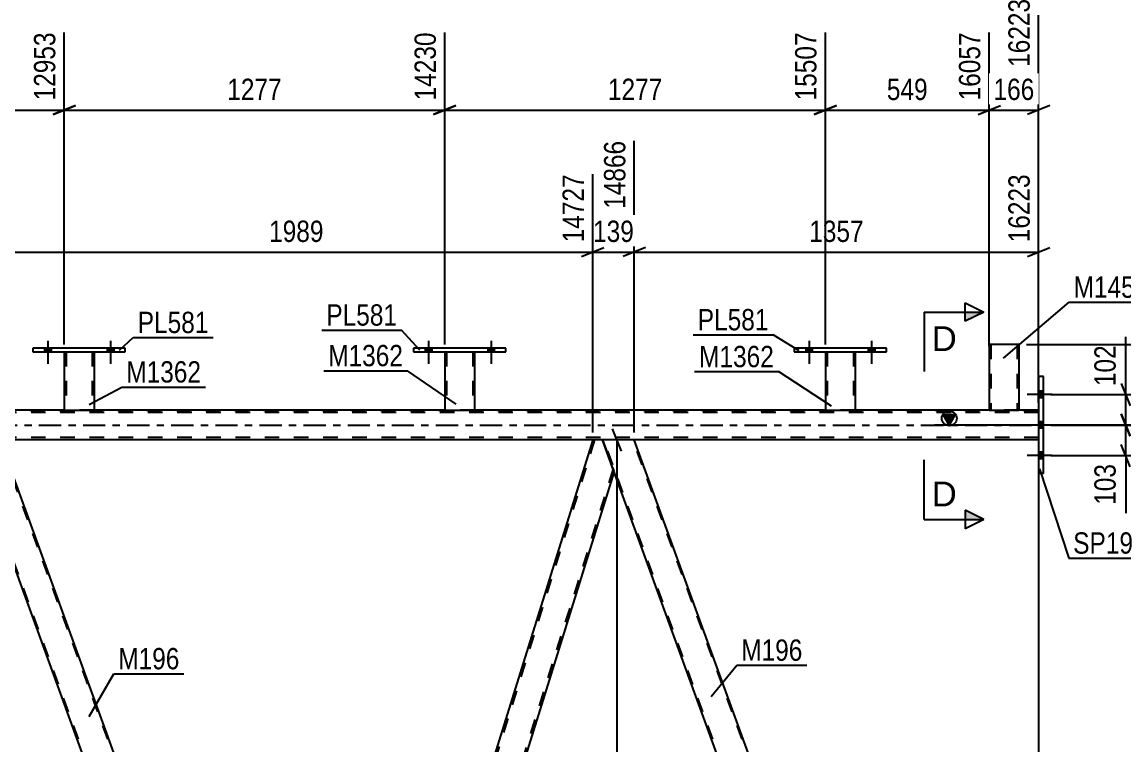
# Model space of a CAD drawing. Header units: millimetres. Extents: x -74 to 767, y -429 to 165.
# Drawn here: x 502.4 to 650.3, y -43 to 54.1 of the extents above; entities that cross this region are included whole.
import ezdxf

# ---------------------------------------------------------------- set-up
doc = ezdxf.new("R2010")
doc.units = ezdxf.units.MM
doc.linetypes.add('DXK_LINE_DOT2', pattern=[3.9198, 1.9599, -1.9599])
doc.linetypes.add('DXK_LINE_DOT3', pattern=[5.9187, 2.979, -0.9799, 0.9799, -0.9799])
doc.styles.add('Arial', font='ARIAL.TTF', dxfattribs={"height": 0.2})
doc.styles.add('Arial Narrow', font='ARIALN.TTF', dxfattribs={"height": 0.2})

# ---------------------------------------------------------------- blocks, each defined once
blk = doc.blocks.new('Bolt-814185593-4137 - 3674')
at = {"linetype": 'Continuous'}
for points in [[(556.47, 9.84), (557.35, 9.84), (557.35, 10.32), (556.47, 10.32)], [(564.87, 9.84), (565.75, 9.84), (565.75, 10.32), (564.87, 10.32)]]:
    blk.add_hatch(color=1, dxfattribs=at).paths.add_polyline_path(points)
at = {"color": 1, "linetype": 'Continuous'}
for p, q in [((556.91, 11.32), (556.91, 8.2)), ((565.31, 11.32), (565.31, 8.2)), ((556.47, 10.32), (556.47, 9.84)), ((557.35, 10.32), (557.35, 9.84)), ((564.87, 10.32), (564.87, 9.84)), ((565.75, 10.32), (565.75, 9.84))]:
    blk.add_line(p, q, dxfattribs=at)
blk = doc.blocks.new('Part-814185593-4037 - 3674')
at = {"color": 2, "linetype": 'Continuous'}
for p, q in [((508.03, 9.84), (508.03, 2)), ((512.03, 9.84), (512.03, 2)), ((508.03, 2), (512.03, 2))]:
    blk.add_line(p, q, dxfattribs=at)
at = {"color": 7, "linetype": 'DXK_LINE_DOT2'}
for p, q in [((508.03, 9.84), (512.03, 9.84)), ((508.03, 9.84), (508.03, 9.84)), ((508.03, 9.84), (508.03, 9.84)), ((508.27, 9.84), (508.27, 2)), ((511.79, 9.84), (511.79, 2)), ((512.03, 9.84), (512.03, 9.84)), ((512.03, 9.84), (512.03, 9.84)), ((511.73, 2), (511.77, 2)), ((511.73, 2), (511.77, 2)), ((511.77, 2), (511.79, 2)), ((511.77, 2), (511.79, 2))]:
    blk.add_line(p, q, dxfattribs=at)
blk = doc.blocks.new('Part-814185593-3854 - 3674')
at = {"color": 2, "linetype": 'Continuous'}
for p, q in [((639.45, 6.5), (638.81, 6.5)), ((638.81, 6.5), (638.81, -6.5)), ((639.45, -6.5), (639.45, 6.5)), ((639.45, -6.5), (638.81, -6.5))]:
    blk.add_line(p, q, dxfattribs=at)
blk = doc.blocks.new('Part-814185593-3885 - 3674')
at = {"linetype": 'Continuous'}
blk.add_hatch(color=2, dxfattribs=at).paths.add_polyline_path([(626.81, 0), (626.01, 1.4), (627.61, 1.4)])
at = {"color": 7, "linetype": 'DXK_LINE_DOT2'}
for p, q in [((638.81, 1.68), (25.23, 1.68)), ((64.39, 2), (638.81, 2)), ((512.03, 2), (508.03, 2)), ((563.11, 2), (559.11, 2)), ((614.19, 2), (610.19, 2)), ((636.17, 2), (632.17, 2)), ((638.81, 2), (638.81, -2)), ((638.81, -1.68), (25.23, -1.68)), ((584.54, -2), (578.97, -2))]:
    blk.add_line(p, q, dxfattribs=at)
at = {"color": 2, "linetype": 'Continuous'}
for p, q in [((508.03, 2), (460.95, 2)), ((559.11, 2), (512.03, 2)), ((610.19, 2), (563.11, 2)), ((632.17, 2), (614.19, 2)), ((638.81, 2), (636.17, 2)), ((626.81, 0), (626.01, 1.4)), ((626.01, 1.4), (627.61, 1.4)), ((627.61, 1.4), (626.81, 0)), ((578.97, -2), (499.41, -2)), ((638.81, -2), (584.54, -2))]:
    blk.add_line(p, q, dxfattribs=at)
at = {"color": 7, "linetype": 'DXK_LINE_DOT3'}
blk.add_line((25.23, 0), (638.81, 0), dxfattribs=at)
at = {"color": 2, "linetype": 'Continuous'}
blk.add_circle((626.81, 0.9), 1, dxfattribs=at)
blk = doc.blocks.new('Bolt-814185593-4138 - 3674')
at = {"linetype": 'Continuous'}
for points in [[(607.55, 9.84), (608.43, 9.84), (608.43, 10.32), (607.55, 10.32)], [(615.95, 9.84), (616.83, 9.84), (616.83, 10.32), (615.95, 10.32)]]:
    blk.add_hatch(color=1, dxfattribs=at).paths.add_polyline_path(points)
at = {"color": 1, "linetype": 'Continuous'}
for p, q in [((607.99, 11.32), (607.99, 8.2)), ((616.39, 11.32), (616.39, 8.2)), ((607.55, 10.32), (607.55, 9.84)), ((608.43, 10.32), (608.43, 9.84)), ((615.95, 10.32), (615.95, 9.84)), ((616.83, 10.32), (616.83, 9.84))]:
    blk.add_line(p, q, dxfattribs=at)
blk = doc.blocks.new('Part-814185593-3944 - 3674')
at = {"color": 2, "linetype": 'Continuous'}
for p, q in [((584.54, -2), (580.28, -2)), ((628.66, -123.22), (584.54, -2)), ((624.4, -123.22), (581.81, -6.2))]:
    blk.add_line(p, q, dxfattribs=at)
at = {"color": 7, "linetype": 'DXK_LINE_DOT2'}
for p, q in [((580.28, -2), (581.81, -6.2)), ((624.58, -123.22), (580.45, -2)), ((628.49, -123.22), (584.37, -2)), ((624.4, -123.22), (628.66, -123.22))]:
    blk.add_line(p, q, dxfattribs=at)
blk = doc.blocks.new('Bolt-814185593-4139 - 3674')
at = {"linetype": 'Continuous'}
for points in [[(607.55, 9.84), (608.43, 9.84), (608.43, 10.32), (607.55, 10.32)], [(615.95, 9.84), (616.83, 9.84), (616.83, 10.32), (615.95, 10.32)]]:
    blk.add_hatch(color=1, dxfattribs=at).paths.add_polyline_path(points)
at = {"color": 1, "linetype": 'Continuous'}
for p, q in [((607.99, 11.32), (607.99, 8.2)), ((616.39, 11.32), (616.39, 8.2)), ((607.55, 10.32), (607.55, 9.84)), ((608.43, 10.32), (608.43, 9.84)), ((615.95, 10.32), (615.95, 9.84)), ((616.83, 10.32), (616.83, 9.84))]:
    blk.add_line(p, q, dxfattribs=at)
blk = doc.blocks.new('Part-814185593-3954 - 3674')
at = {"color": 7, "linetype": 'DXK_LINE_DOT2'}
for p, q in [((579.22, -2), (542.4, -120.12)), ((581.7, -5.88), (545.12, -123.22)), ((581.83, -6.25), (581.81, -6.2)), ((581.83, -6.25), (581.81, -6.2)), ((542.68, -118.4), (542.26, -119.75)), ((543.53, -123.22), (542.26, -119.75)), ((546.87, -118.4), (545.37, -123.22)), ((545.37, -123.22), (543.53, -123.22))]:
    blk.add_line(p, q, dxfattribs=at)
at = {"color": 2, "linetype": 'Continuous'}
for p, q in [((578.97, -2), (542.68, -118.4)), ((580.28, -2), (578.97, -2)), ((581.81, -6.2), (580.28, -2)), ((581.83, -6.25), (546.87, -118.4))]:
    blk.add_line(p, q, dxfattribs=at)
blk = doc.blocks.new('Part-814185593-3959 - 3674')
at = {"color": 2, "linetype": 'Continuous'}
for p, q in [((499.41, -2), (495.15, -2)), ((541.77, -118.4), (499.41, -2)), ((537.52, -118.4), (496.68, -6.2))]:
    blk.add_line(p, q, dxfattribs=at)
at = {"color": 7, "linetype": 'DXK_LINE_DOT2'}
for p, q in [((495.15, -2), (496.68, -6.2)), ((539.44, -123.22), (495.32, -2)), ((543.36, -123.22), (499.24, -2)), ((539.27, -123.22), (537.52, -118.4)), ((543.53, -123.22), (541.77, -118.4)), ((543.53, -123.22), (539.27, -123.22))]:
    blk.add_line(p, q, dxfattribs=at)
blk = doc.blocks.new('Bolt-814185593-3976 - 3674')
at = {"linetype": 'Continuous'}
for points in [[(638.81, 4.54), (638.81, 3.66), (639.45, 3.66), (639.45, 4.54)], [(638.81, 4.54), (638.81, 3.66), (639.45, 3.66), (639.45, 4.54)], [(638.81, 4.54), (638.81, 3.66), (639.45, 3.66), (639.45, 4.54)], [(638.81, 0.44), (638.81, -0.44), (639.45, -0.44), (639.45, 0.44)], [(638.81, 0.44), (638.81, -0.44), (639.45, -0.44), (639.45, 0.44)], [(638.81, -3.66), (638.81, -4.54), (639.45, -4.54), (639.45, -3.66)], [(638.81, -3.66), (638.81, -4.54), (639.45, -4.54), (639.45, -3.66)], [(638.81, -3.66), (638.81, -4.54), (639.45, -4.54), (639.45, -3.66)]]:
    blk.add_hatch(color=1, dxfattribs=at).paths.add_polyline_path(points)
at = {"color": 1, "linetype": 'Continuous'}
for p, q in [((639.45, 4.54), (638.81, 4.54)), ((639.45, 4.54), (638.81, 4.54)), ((639.45, 4.54), (638.81, 4.54)), ((640.61, 4.1), (637.29, 4.1)), ((640.61, 4.1), (637.29, 4.1)), ((640.61, 4.1), (637.29, 4.1)), ((639.45, 3.66), (638.81, 3.66)), ((639.45, 3.66), (638.81, 3.66)), ((639.45, 3.66), (638.81, 3.66)), ((640.61, 0), (637.29, 0)), ((640.61, 0), (637.29, 0)), ((639.45, 0.44), (638.81, 0.44)), ((639.45, 0.44), (638.81, 0.44)), ((639.45, -0.44), (638.81, -0.44)), ((639.45, -0.44), (638.81, -0.44)), ((640.61, -4.1), (637.29, -4.1)), ((640.61, -4.1), (637.29, -4.1)), ((640.61, -4.1), (637.29, -4.1)), ((639.45, -3.66), (638.81, -3.66)), ((639.45, -3.66), (638.81, -3.66)), ((639.45, -3.66), (638.81, -3.66)), ((639.45, -4.54), (638.81, -4.54)), ((639.45, -4.54), (638.81, -4.54)), ((639.45, -4.54), (638.81, -4.54))]:
    blk.add_line(p, q, dxfattribs=at)
blk = doc.blocks.new('Part-814185593-4042 - 3674')
at = {"color": 2, "linetype": 'Continuous'}
for p, q in [((503.83, 10.32), (503.83, 9.84)), ((516.23, 10.32), (503.83, 10.32)), ((503.83, 9.84), (516.23, 9.84)), ((516.23, 9.84), (516.23, 10.32))]:
    blk.add_line(p, q, dxfattribs=at)
blk = doc.blocks.new('Part-814185593-4047 - 3674')
at = {"color": 2, "linetype": 'Continuous'}
for p, q in [((559.11, 9.84), (559.11, 2)), ((563.11, 9.84), (563.11, 2)), ((559.11, 2), (563.11, 2))]:
    blk.add_line(p, q, dxfattribs=at)
at = {"color": 7, "linetype": 'DXK_LINE_DOT2'}
for p, q in [((559.11, 9.84), (563.11, 9.84)), ((559.11, 9.84), (559.11, 9.84)), ((559.11, 9.84), (559.11, 9.84)), ((559.35, 9.84), (559.35, 2)), ((562.87, 9.84), (562.87, 2)), ((563.11, 9.84), (563.11, 9.84)), ((563.11, 9.84), (563.11, 9.84)), ((562.81, 2), (562.85, 2)), ((562.81, 2), (562.85, 2)), ((562.85, 2), (562.87, 2)), ((562.85, 2), (562.87, 2))]:
    blk.add_line(p, q, dxfattribs=at)
blk = doc.blocks.new('Part-814185593-4052 - 3674')
at = {"color": 2, "linetype": 'Continuous'}
for p, q in [((554.91, 10.32), (554.91, 9.84)), ((567.31, 10.32), (554.91, 10.32)), ((554.91, 9.84), (567.31, 9.84)), ((567.31, 9.84), (567.31, 10.32))]:
    blk.add_line(p, q, dxfattribs=at)
blk = doc.blocks.new('Part-814185593-4057 - 3674')
at = {"color": 2, "linetype": 'Continuous'}
for p, q in [((610.19, 9.84), (610.19, 2)), ((614.19, 9.84), (614.19, 2)), ((610.19, 2), (614.19, 2))]:
    blk.add_line(p, q, dxfattribs=at)
at = {"color": 7, "linetype": 'DXK_LINE_DOT2'}
for p, q in [((610.19, 9.84), (614.19, 9.84)), ((610.19, 9.84), (610.19, 9.84)), ((610.19, 9.84), (610.19, 9.84)), ((610.43, 9.84), (610.43, 2)), ((613.95, 9.84), (613.95, 2)), ((614.19, 9.84), (614.19, 9.84)), ((614.19, 9.84), (614.19, 9.84)), ((613.9, 2), (613.93, 2)), ((613.9, 2), (613.93, 2)), ((613.93, 2), (613.95, 2)), ((613.93, 2), (613.95, 2))]:
    blk.add_line(p, q, dxfattribs=at)
blk = doc.blocks.new('Part-814185593-4062 - 3674')
at = {"color": 2, "linetype": 'Continuous'}
for p, q in [((605.99, 10.32), (605.99, 9.84)), ((618.39, 10.32), (605.99, 10.32)), ((605.99, 9.84), (618.39, 9.84)), ((618.39, 9.84), (618.39, 10.32))]:
    blk.add_line(p, q, dxfattribs=at)
blk = doc.blocks.new('Part-814185593-4067 - 3674')
at = {"color": 2, "linetype": 'Continuous'}
for p, q in [((632.17, 10.8), (632.17, 2)), ((636.17, 10.8), (632.17, 10.8)), ((636.17, 10.8), (636.17, 2)), ((632.17, 2), (636.17, 2))]:
    blk.add_line(p, q, dxfattribs=at)
at = {"color": 7, "linetype": 'DXK_LINE_DOT2'}
for p, q in [((632.41, 10.8), (632.41, 2)), ((635.86, 10.8), (635.87, 10.8)), ((635.87, 10.8), (635.91, 10.8)), ((635.91, 10.8), (635.93, 10.8)), ((635.93, 10.8), (635.93, 2)), ((635.91, 2), (635.87, 2)), ((635.91, 2), (635.87, 2)), ((635.93, 2), (635.91, 2)), ((635.91, 2), (635.93, 2))]:
    blk.add_line(p, q, dxfattribs=at)
blk = doc.blocks.new('Bolt-814185593-4134 - 3674')
at = {"linetype": 'Continuous'}
for points in [[(505.39, 9.84), (506.27, 9.84), (506.27, 10.32), (505.39, 10.32)], [(513.79, 9.84), (514.67, 9.84), (514.67, 10.32), (513.79, 10.32)]]:
    blk.add_hatch(color=1, dxfattribs=at).paths.add_polyline_path(points)
at = {"color": 1, "linetype": 'Continuous'}
for p, q in [((505.83, 11.32), (505.83, 8.2)), ((514.23, 11.32), (514.23, 8.2)), ((505.39, 10.32), (505.39, 9.84)), ((506.27, 10.32), (506.27, 9.84)), ((513.79, 10.32), (513.79, 9.84)), ((514.67, 10.32), (514.67, 9.84))]:
    blk.add_line(p, q, dxfattribs=at)
blk = doc.blocks.new('Bolt-814185593-4135 - 3674')
at = {"linetype": 'Continuous'}
for points in [[(505.39, 9.84), (506.27, 9.84), (506.27, 10.32), (505.39, 10.32)], [(513.79, 9.84), (514.67, 9.84), (514.67, 10.32), (513.79, 10.32)]]:
    blk.add_hatch(color=1, dxfattribs=at).paths.add_polyline_path(points)
at = {"color": 1, "linetype": 'Continuous'}
for p, q in [((505.83, 11.32), (505.83, 8.2)), ((514.23, 11.32), (514.23, 8.2)), ((505.39, 10.32), (505.39, 9.84)), ((506.27, 10.32), (506.27, 9.84)), ((513.79, 10.32), (513.79, 9.84)), ((514.67, 10.32), (514.67, 9.84))]:
    blk.add_line(p, q, dxfattribs=at)
blk = doc.blocks.new('Bolt-814185593-4136 - 3674')
at = {"linetype": 'Continuous'}
for points in [[(556.47, 9.84), (557.35, 9.84), (557.35, 10.32), (556.47, 10.32)], [(564.87, 9.84), (565.75, 9.84), (565.75, 10.32), (564.87, 10.32)]]:
    blk.add_hatch(color=1, dxfattribs=at).paths.add_polyline_path(points)
at = {"color": 1, "linetype": 'Continuous'}
for p, q in [((556.91, 11.32), (556.91, 8.2)), ((565.31, 11.32), (565.31, 8.2)), ((556.47, 10.32), (556.47, 9.84)), ((557.35, 10.32), (557.35, 9.84)), ((564.87, 10.32), (564.87, 9.84)), ((565.75, 10.32), (565.75, 9.84))]:
    blk.add_line(p, q, dxfattribs=at)
blk = doc.blocks.new('StraightDimension-814185593-4745 - 3674')
at = {"color": 7, "linetype": 'Continuous'}
for p, q in [((584.54, -1), (584.54, 38.18)), ((638.81, 3), (638.81, 33.68)), ((586.04, 23.84), (583.04, 22.64)), ((637.31, 22.64), (640.31, 23.84)), ((584.54, 23.24), (638.81, 23.24))]:
    blk.add_line(p, q, dxfattribs=at)
at = {"color": 0}
blk.add_wipeout([(615.93, 23.99), (615.93, 28.19), (607.42, 28.19), (607.42, 23.99)], dxfattribs=at)
at = {"color": 3, "style": 'Arial Narrow'}
blk.add_text('1357', height=2.863, dxfattribs=at).set_placement((608.02, 24.59))
at = {"color": 0, "linetype": 'Continuous'}
blk.add_wipeout([(638.21, 34.28), (634.01, 34.28), (634.01, 23.94), (638.21, 23.94)], dxfattribs=at)
at = {"color": 3, "linetype": 'Continuous', "style": 'Arial Narrow'}
blk.add_text('16223', height=2.863, rotation=90.0002, dxfattribs=at).set_placement((637.61, 24.54))
blk = doc.blocks.new('StraightDimension-814185593-8898 - 3674')
at = {"color": 7, "linetype": 'Continuous'}
for p, q in [((610.19, 10.84), (610.19, 52.74)), ((632.17, 10.61), (632.17, 52.74)), ((611.69, 42.9), (608.69, 41.7)), ((630.67, 41.7), (633.67, 42.9)), ((610.19, 42.3), (632.17, 42.3))]:
    blk.add_line(p, q, dxfattribs=at)
at = {"color": 0}
blk.add_wipeout([(624.52, 43.05), (624.52, 47.25), (617.84, 47.25), (617.84, 43.05)], dxfattribs=at)
at = {"color": 3, "style": 'Arial Narrow'}
blk.add_text('549', height=2.863, dxfattribs=at).set_placement((618.44, 43.65))
at = {"color": 0, "linetype": 'Continuous'}
blk.add_wipeout([(631.57, 53.34), (627.37, 53.34), (627.37, 43), (631.57, 43)], dxfattribs=at)
at = {"color": 3, "linetype": 'Continuous', "style": 'Arial Narrow'}
blk.add_text('16057', height=2.863, rotation=90.0002, dxfattribs=at).set_placement((630.97, 43.6))
blk = doc.blocks.new('StraightDimension-814185593-5018 - 3674')
at = {"color": 7, "linetype": 'Continuous'}
for p, q in [((650.5, 4.1), (650.5, 11.83)), ((650.5, 4.1), (650.5, 11.83)), ((649.9, 5.6), (651.1, 2.6)), ((640.45, 4.1), (652.9, 4.1)), ((650.5, 0.02), (650.5, 4.1)), ((651.1, -1.48), (649.9, 1.52)), ((624.81, 0.02), (652.9, 0.02))]:
    blk.add_line(p, q, dxfattribs=at)
at = {"color": 0}
blk.add_wipeout([(649.75, 11.31), (645.55, 11.31), (645.55, 4.63), (649.75, 4.63)], dxfattribs=at)
at = {"color": 3, "style": 'Arial Narrow'}
blk.add_text('102', height=2.863, rotation=90.0002, dxfattribs=at).set_placement((649.15, 5.23))
blk = doc.blocks.new('StraightDimension-814185593-5028 - 3674')
at = {"color": 7, "linetype": 'Continuous'}
for p, q in [((649.9, 1.52), (651.1, -1.48)), ((624.81, 0.02), (652.9, 0.02)), ((650.5, -4.1), (650.5, 0.02)), ((651.1, -5.6), (649.9, -2.6)), ((640.45, -4.1), (652.9, -4.1)), ((650.5, -4.1), (650.5, -11.83)), ((650.5, -4.1), (650.5, -11.83))]:
    blk.add_line(p, q, dxfattribs=at)
at = {"color": 0}
blk.add_wipeout([(649.75, -4.62), (645.55, -4.62), (645.55, -11.31), (649.75, -11.31)], dxfattribs=at)
at = {"color": 3, "style": 'Arial Narrow'}
blk.add_text('103', height=2.863, rotation=90.0002, dxfattribs=at).set_placement((649.15, -10.71))
blk = doc.blocks.new('StraightDimension-814185593-4155 - 3674')
at = {"color": 7, "linetype": 'Continuous'}
for p, q in [((582.82, -3.5), (581.62, -0.5)), ((601.51, -2), (579.37, -2)), ((582.22, -123.22), (582.22, -2)), ((581.62, -121.72), (582.82, -124.72)), ((600.65, -123.22), (579.37, -123.22))]:
    blk.add_line(p, q, dxfattribs=at)
at = {"color": 0}
blk.add_wipeout([(581.47, -58.35), (577.27, -58.35), (577.27, -66.87), (581.47, -66.87)], dxfattribs=at)
at = {"color": 3, "style": 'Arial Narrow'}
blk.add_text('3031', height=2.863, rotation=90.0002, dxfattribs=at).set_placement((580.87, -66.27))
blk = doc.blocks.new('StraightDimension-814185593-4429 - 3674')
at = {"color": 7, "linetype": 'Continuous'}
for p, q in [((678.43, -1.5), (677.23, 1.5)), ((640.45, 0), (680.23, 0)), ((677.83, -125.86), (677.83, 0)), ((677.23, -124.36), (678.43, -127.36)), ((662.07, -125.86), (680.23, -125.86))]:
    blk.add_line(p, q, dxfattribs=at)
at = {"color": 0}
blk.add_wipeout([(677.08, -58.67), (672.88, -58.67), (672.88, -67.19), (677.08, -67.19)], dxfattribs=at)
at = {"color": 3, "style": 'Arial Narrow'}
blk.add_text('3147', height=2.863, rotation=90.0002, dxfattribs=at).set_placement((676.48, -66.59))
blk = doc.blocks.new('StraightDimension-814185593-4724 - 3674')
at = {"color": 7, "linetype": 'Continuous'}
for p, q in [((638.81, -3), (638.81, -72.81)), ((660.43, -122.22), (660.43, -67.56)), ((640.31, -69.81), (637.31, -71.01)), ((638.81, -70.41), (660.43, -70.41)), ((658.93, -71.01), (661.93, -69.81))]:
    blk.add_line(p, q, dxfattribs=at)
at = {"color": 0}
blk.add_wipeout([(653.88, -69.66), (653.88, -65.46), (645.36, -65.46), (645.36, -69.66)], dxfattribs=at)
at = {"color": 3, "style": 'Arial Narrow'}
blk.add_text('1431', height=2.863, dxfattribs=at).set_placement((645.96, -69.06))
blk = doc.blocks.new('StraightDimension-814185593-4757 - 3674')
at = {"color": 7, "linetype": 'Continuous'}
for p, q in [((584.54, -1), (584.54, 38.18)), ((578.97, -1), (578.97, 33.68)), ((577.47, 22.64), (580.47, 23.84)), ((586.04, 23.84), (583.04, 22.64)), ((578.97, 23.24), (584.54, 23.24))]:
    blk.add_line(p, q, dxfattribs=at)
at = {"color": 0}
blk.add_wipeout([(585.1, 23.99), (585.1, 28.19), (578.41, 28.19), (578.41, 23.99)], dxfattribs=at)
at = {"color": 3, "style": 'Arial Narrow'}
blk.add_text('139', height=2.863, dxfattribs=at).set_placement((579.01, 24.59))
at = {"color": 0, "linetype": 'Continuous'}
blk.add_wipeout([(583.94, 38.78), (579.74, 38.78), (579.74, 28.44), (583.94, 28.44)], dxfattribs=at)
at = {"color": 3, "linetype": 'Continuous', "style": 'Arial Narrow'}
blk.add_text('14866', height=2.863, rotation=90.0002, dxfattribs=at).set_placement((583.34, 29.04))
blk = doc.blocks.new('StraightDimension-814185593-4777 - 3674')
at = {"color": 7, "linetype": 'Continuous'}
for p, q in [((499.41, -1), (499.41, 38.18)), ((578.97, -1), (578.97, 33.68)), ((500.91, 23.84), (497.91, 22.64)), ((577.47, 22.64), (580.47, 23.84)), ((499.41, 23.24), (578.97, 23.24))]:
    blk.add_line(p, q, dxfattribs=at)
at = {"color": 0}
blk.add_wipeout([(543.44, 23.99), (543.44, 28.19), (534.93, 28.19), (534.93, 23.99)], dxfattribs=at)
at = {"color": 3, "style": 'Arial Narrow'}
blk.add_text('1989', height=2.863, dxfattribs=at).set_placement((535.53, 24.59))
at = {"color": 0, "linetype": 'Continuous'}
blk.add_wipeout([(578.37, 34.28), (574.17, 34.28), (574.17, 23.94), (578.37, 23.94)], dxfattribs=at)
at = {"color": 3, "linetype": 'Continuous', "style": 'Arial Narrow'}
blk.add_text('14727', height=2.863, rotation=90.0002, dxfattribs=at).set_placement((577.77, 24.54))
blk = doc.blocks.new('StraightDimension-814185593-8897 - 3674')
at = {"color": 7, "linetype": 'Continuous'}
for p, q in [((638.81, 3), (638.81, 57.24)), ((632.17, 10.61), (632.17, 52.74)), ((630.67, 41.7), (633.67, 42.9)), ((640.31, 42.9), (637.31, 41.7)), ((632.17, 42.3), (638.81, 42.3))]:
    blk.add_line(p, q, dxfattribs=at)
at = {"color": 0}
blk.add_wipeout([(638.83, 43.05), (638.83, 47.25), (632.15, 47.25), (632.15, 43.05)], dxfattribs=at)
at = {"color": 3, "style": 'Arial Narrow'}
blk.add_text('166', height=2.863, dxfattribs=at).set_placement((632.75, 43.65))
at = {"color": 0, "linetype": 'Continuous'}
blk.add_wipeout([(638.21, 57.84), (634.01, 57.84), (634.01, 47.5), (638.21, 47.5)], dxfattribs=at)
at = {"color": 3, "linetype": 'Continuous', "style": 'Arial Narrow'}
blk.add_text('16223', height=2.863, rotation=90.0002, dxfattribs=at).set_placement((637.61, 48.1))
blk = doc.blocks.new('StraightDimension-814185593-8899 - 3674')
at = {"color": 7, "linetype": 'Continuous'}
for p, q in [((559.11, 10.84), (559.11, 52.74)), ((610.19, 10.84), (610.19, 52.74)), ((560.61, 42.9), (557.61, 41.7)), ((608.69, 41.7), (611.69, 42.9)), ((559.11, 42.3), (610.19, 42.3))]:
    blk.add_line(p, q, dxfattribs=at)
at = {"color": 0}
blk.add_wipeout([(588.91, 43.05), (588.91, 47.25), (580.4, 47.25), (580.4, 43.05)], dxfattribs=at)
at = {"color": 3, "style": 'Arial Narrow'}
blk.add_text('1277', height=2.863, dxfattribs=at).set_placement((581, 43.65))
at = {"color": 0, "linetype": 'Continuous'}
blk.add_wipeout([(609.59, 53.34), (605.39, 53.34), (605.39, 43), (609.59, 43)], dxfattribs=at)
at = {"color": 3, "linetype": 'Continuous', "style": 'Arial Narrow'}
blk.add_text('15507', height=2.863, rotation=90.0002, dxfattribs=at).set_placement((608.99, 43.6))
blk = doc.blocks.new('StraightDimension-814185593-8900 - 3674')
at = {"color": 7, "linetype": 'Continuous'}
for p, q in [((508.03, 10.84), (508.03, 52.74)), ((559.11, 10.84), (559.11, 52.74)), ((509.53, 42.9), (506.53, 41.7)), ((557.61, 41.7), (560.61, 42.9)), ((508.03, 42.3), (559.11, 42.3))]:
    blk.add_line(p, q, dxfattribs=at)
at = {"color": 0}
blk.add_wipeout([(537.83, 43.05), (537.83, 47.25), (529.31, 47.25), (529.31, 43.05)], dxfattribs=at)
at = {"color": 3, "style": 'Arial Narrow'}
blk.add_text('1277', height=2.863, dxfattribs=at).set_placement((529.91, 43.65))
at = {"color": 0, "linetype": 'Continuous'}
blk.add_wipeout([(558.51, 53.34), (554.31, 53.34), (554.31, 43), (558.51, 43)], dxfattribs=at)
at = {"color": 3, "linetype": 'Continuous', "style": 'Arial Narrow'}
blk.add_text('14230', height=2.863, rotation=90.0002, dxfattribs=at).set_placement((557.91, 43.6))
blk = doc.blocks.new('StraightDimension-814185593-8901 - 3674')
at = {"color": 7, "linetype": 'Continuous'}
for p, q in [((456.95, 10.84), (456.95, 52.74)), ((508.03, 10.84), (508.03, 52.74)), ((458.45, 42.9), (455.45, 41.7)), ((506.53, 41.7), (509.53, 42.9)), ((456.95, 42.3), (508.03, 42.3))]:
    blk.add_line(p, q, dxfattribs=at)
at = {"color": 0}
blk.add_wipeout([(486.75, 43.05), (486.75, 47.25), (478.23, 47.25), (478.23, 43.05)], dxfattribs=at)
at = {"color": 3, "style": 'Arial Narrow'}
blk.add_text('1277', height=2.863, dxfattribs=at).set_placement((478.83, 43.65))
at = {"color": 0, "linetype": 'Continuous'}
blk.add_wipeout([(507.43, 53.34), (503.23, 53.34), (503.23, 43), (507.43, 43)], dxfattribs=at)
at = {"color": 3, "linetype": 'Continuous', "style": 'Arial Narrow'}
blk.add_text('12953', height=2.863, rotation=90.0002, dxfattribs=at).set_placement((506.83, 43.6))
blk = doc.blocks.new('StraightDimension-814185593-9528 - 3674')
at = {"color": 7, "linetype": 'Continuous'}
blk.add_line((637.17, 10.8), (709.58, 10.8), dxfattribs=at)
blk = doc.blocks.new('Mark-814185593-4033 - 3674')
at = {"color": 0}
blk.add_wipeout([(526.41, 5.71), (526.41, 8.71), (516.36, 8.71), (516.36, 5.71)], dxfattribs=at)
blk.add_wipeout([(526.41, 5.71), (526.41, 8.71), (516.36, 8.71), (516.36, 5.71)], dxfattribs=at)
at = {"color": 30, "linetype": 'Continuous'}
for p, q in [((511.36, 2.76), (515.76, 5.11)), ((515.76, 5.11), (527.01, 5.11))]:
    blk.add_line(p, q, dxfattribs=at)
at = {"color": 3, "style": 'Arial Narrow'}
blk.add_text('M1362', height=2.863, dxfattribs=at).set_placement((516.36, 5.71))
blk = doc.blocks.new('Mark-814185593-3850 - 3674')
at = {"color": 0}
blk.add_wipeout([(651.49, -17.27), (651.49, -14.27), (643.45, -14.27), (643.45, -17.27)], dxfattribs=at)
blk.add_wipeout([(651.49, -17.27), (651.49, -14.27), (643.45, -14.27), (643.45, -17.27)], dxfattribs=at)
at = {"color": 30, "linetype": 'Continuous'}
for p, q in [((638.94, -5.86), (642.85, -17.87)), ((642.85, -17.87), (652.09, -17.87))]:
    blk.add_line(p, q, dxfattribs=at)
at = {"color": 3, "style": 'Arial Narrow'}
blk.add_text('SP19', height=2.863, dxfattribs=at).set_placement((643.45, -17.27))
blk = doc.blocks.new('Mark-814185593-3940 - 3674')
at = {"color": 0}
blk.add_wipeout([(607.11, -31.66), (607.11, -28.66), (598.89, -28.66), (598.89, -31.66)], dxfattribs=at)
blk.add_wipeout([(607.11, -31.66), (607.11, -28.66), (598.89, -28.66), (598.89, -31.66)], dxfattribs=at)
at = {"color": 30, "linetype": 'Continuous'}
for p, q in [((594.84, -36.44), (598.29, -32.26)), ((598.29, -32.26), (607.71, -32.26))]:
    blk.add_line(p, q, dxfattribs=at)
at = {"color": 3, "style": 'Arial Narrow'}
blk.add_text('M196', height=2.863, dxfattribs=at).set_placement((598.89, -31.66))
blk = doc.blocks.new('Mark-814185593-3955 - 3674')
at = {"color": 0}
blk.add_wipeout([(523.5, -32.8), (523.5, -29.8), (515.28, -29.8), (515.28, -32.8)], dxfattribs=at)
blk.add_wipeout([(523.5, -32.8), (523.5, -29.8), (515.28, -29.8), (515.28, -32.8)], dxfattribs=at)
at = {"color": 30, "linetype": 'Continuous'}
for p, q in [((511.38, -39.15), (514.68, -33.4)), ((514.68, -33.4), (524.1, -33.4))]:
    blk.add_line(p, q, dxfattribs=at)
at = {"color": 3, "style": 'Arial Narrow'}
blk.add_text('M196', height=2.863, dxfattribs=at).set_placement((515.28, -32.8))
blk = doc.blocks.new('Mark-814185593-4038 - 3674')
at = {"color": 0}
blk.add_wipeout([(527.4, 12.35), (527.4, 15.35), (517.9, 15.35), (517.9, 12.35)], dxfattribs=at)
blk.add_wipeout([(527.4, 12.35), (527.4, 15.35), (517.9, 15.35), (517.9, 12.35)], dxfattribs=at)
at = {"color": 30, "linetype": 'Continuous'}
for p, q in [((515.44, 10.04), (517.3, 11.75)), ((517.3, 11.75), (528, 11.75))]:
    blk.add_line(p, q, dxfattribs=at)
at = {"color": 3, "style": 'Arial Narrow'}
blk.add_text('PL581', height=2.863, dxfattribs=at).set_placement((517.9, 12.35))
blk = doc.blocks.new('Mark-814185593-4043 - 3674')
at = {"color": 0}
blk.add_wipeout([(553.51, 7.9), (553.51, 10.9), (543.46, 10.9), (543.46, 7.9)], dxfattribs=at)
blk.add_wipeout([(553.51, 7.9), (553.51, 10.9), (543.46, 10.9), (543.46, 7.9)], dxfattribs=at)
at = {"color": 30, "linetype": 'Continuous'}
for p in [(542.86, 7.3), (560.65, 2.8)]:
    blk.add_line(p, (554.11, 7.3), dxfattribs=at)
at = {"color": 3, "style": 'Arial Narrow'}
blk.add_text('M1362', height=2.863, dxfattribs=at).set_placement((543.46, 7.9))
blk = doc.blocks.new('Mark-814185593-4048 - 3674')
at = {"color": 0}
blk.add_wipeout([(552.71, 13.35), (552.71, 16.35), (543.21, 16.35), (543.21, 13.35)], dxfattribs=at)
blk.add_wipeout([(552.71, 13.35), (552.71, 16.35), (543.21, 16.35), (543.21, 13.35)], dxfattribs=at)
at = {"color": 30, "linetype": 'Continuous'}
for p in [(542.61, 12.75), (555.75, 10.06)]:
    blk.add_line(p, (553.31, 12.75), dxfattribs=at)
at = {"color": 3, "style": 'Arial Narrow'}
blk.add_text('PL581', height=2.863, dxfattribs=at).set_placement((543.21, 13.35))
blk = doc.blocks.new('Mark-814185593-4053 - 3674')
at = {"color": 0}
blk.add_wipeout([(603.29, 7.77), (603.29, 10.77), (593.24, 10.77), (593.24, 7.77)], dxfattribs=at)
blk.add_wipeout([(603.29, 7.77), (603.29, 10.77), (593.24, 10.77), (593.24, 7.77)], dxfattribs=at)
at = {"color": 30, "linetype": 'Continuous'}
for p in [(592.64, 7.17), (611, 2.52)]:
    blk.add_line(p, (603.89, 7.17), dxfattribs=at)
at = {"color": 3, "style": 'Arial Narrow'}
blk.add_text('M1362', height=2.863, dxfattribs=at).set_placement((593.24, 7.77))
blk = doc.blocks.new('Mark-814185593-4058 - 3674')
at = {"color": 0}
blk.add_wipeout([(602.56, 12.72), (602.56, 15.72), (593.06, 15.72), (593.06, 12.72)], dxfattribs=at)
blk.add_wipeout([(602.56, 12.72), (602.56, 15.72), (593.06, 15.72), (593.06, 12.72)], dxfattribs=at)
at = {"color": 30, "linetype": 'Continuous'}
for p in [(592.46, 12.12), (606.66, 9.98)]:
    blk.add_line(p, (603.16, 12.12), dxfattribs=at)
at = {"color": 3, "style": 'Arial Narrow'}
blk.add_text('PL581', height=2.863, dxfattribs=at).set_placement((593.06, 12.72))
blk = doc.blocks.new('Mark-814185593-4063 - 3674')
at = {"color": 0}
blk.add_wipeout([(653.56, 17.09), (653.56, 20.09), (643.5, 20.09), (643.5, 17.09)], dxfattribs=at)
blk.add_wipeout([(653.56, 17.09), (653.56, 20.09), (643.5, 20.09), (643.5, 17.09)], dxfattribs=at)
at = {"color": 30, "linetype": 'Continuous'}
for p, q in [((634.11, 9), (642.9, 16.49)), ((642.9, 16.49), (654.16, 16.49))]:
    blk.add_line(p, q, dxfattribs=at)
at = {"color": 3, "style": 'Arial Narrow'}
blk.add_text('M1450', height=2.863, dxfattribs=at).set_placement((643.5, 17.09))
blk = doc.blocks.new('SectionMark-814185593-5295 - 3674')
at = {"linetype": 'Continuous'}
for points in [[(628.95, 13.93), (628.95, 15.18), (631.45, 15.18)], [(628.95, -12.68), (628.95, -11.43), (631.45, -12.68)]]:
    blk.add_hatch(color=6, dxfattribs=at).paths.add_polyline_path(points)
at = {"color": 6, "linetype": 'Continuous'}
for p, q in [((628.95, 13.93), (628.95, 16.43)), ((628.95, 16.43), (631.45, 15.18)), ((623.45, 15.18), (623.45, 7.18)), ((623.45, 15.18), (631.45, 15.18)), ((631.45, 15.18), (628.95, 13.93)), ((623.45, -12.68), (623.45, -4.68)), ((631.45, -12.68), (628.95, -11.43)), ((628.95, -11.43), (628.95, -13.93)), ((623.45, -12.68), (631.45, -12.68)), ((631.45, -12.68), (628.95, -13.93))]:
    blk.add_line(p, q, dxfattribs=at)
at = {"color": 0, "linetype": 'Continuous'}
for points in [[(627.82, 9.93), (627.82, 13.43), (624.45, 13.43), (624.45, 9.93)], [(627.82, -10.93), (627.82, -7.43), (624.45, -7.43), (624.45, -10.93)]]:
    blk.add_wipeout(points, dxfattribs=at)
at = {"color": 3, "linetype": 'Continuous', "style": 'Arial'}
for p in [(624.45, 9.93), (624.45, -10.93)]:
    blk.add_text('D', height=3.34, dxfattribs=at).set_placement(p)

msp = doc.modelspace()

# ---------------------------------------------------------------- block references
for name in ['Bolt-814185593-4134 - 3674', 'Bolt-814185593-4135 - 3674', 'Bolt-814185593-4137 - 3674', 'Bolt-814185593-4136 - 3674', 'Bolt-814185593-4138 - 3674', 'Bolt-814185593-4139 - 3674', 'Part-814185593-4067 - 3674', 'Part-814185593-4042 - 3674', 'Part-814185593-4037 - 3674', 'Part-814185593-4052 - 3674', 'Part-814185593-4047 - 3674', 'Part-814185593-4062 - 3674', 'Part-814185593-4057 - 3674', 'Part-814185593-3854 - 3674', 'Bolt-814185593-3976 - 3674', 'Part-814185593-3885 - 3674', 'Part-814185593-3959 - 3674', 'Part-814185593-3954 - 3674', 'Part-814185593-3944 - 3674']:
    msp.add_blockref(name, (0, 0))

# ---------------------------------------------------------------- next in the draw order: block references
for name in ['StraightDimension-814185593-4745 - 3674', 'Mark-814185593-3955 - 3674']:
    msp.add_blockref(name, (0, 0))

# ---------------------------------------------------------------- next in the draw order: block references
for name in ['StraightDimension-814185593-8898 - 3674', 'StraightDimension-814185593-4155 - 3674']:
    msp.add_blockref(name, (0, 0))

# ---------------------------------------------------------------- next in the draw order: block references
for name in ['StraightDimension-814185593-4757 - 3674', 'StraightDimension-814185593-5018 - 3674']:
    msp.add_blockref(name, (0, 0))

# ---------------------------------------------------------------- next in the draw order: block references
for name in ['StraightDimension-814185593-8897 - 3674', 'StraightDimension-814185593-4777 - 3674', 'StraightDimension-814185593-5028 - 3674']:
    msp.add_blockref(name, (0, 0))

# ---------------------------------------------------------------- next in the draw order: block references
for name in ['StraightDimension-814185593-8899 - 3674', 'Mark-814185593-4033 - 3674', 'StraightDimension-814185593-4429 - 3674']:
    msp.add_blockref(name, (0, 0))

# ---------------------------------------------------------------- next in the draw order: block references
for name in ['StraightDimension-814185593-8900 - 3674', 'StraightDimension-814185593-4724 - 3674']:
    msp.add_blockref(name, (0, 0))

# ---------------------------------------------------------------- next in the draw order: block references
for name in ['StraightDimension-814185593-8901 - 3674', 'Mark-814185593-4038 - 3674', 'StraightDimension-814185593-9528 - 3674']:
    msp.add_blockref(name, (0, 0))

# ---------------------------------------------------------------- next in the draw order: block references
for name in ['Mark-814185593-4063 - 3674', 'SectionMark-814185593-5295 - 3674', 'Mark-814185593-4043 - 3674', 'Mark-814185593-4053 - 3674', 'Mark-814185593-3850 - 3674', 'Mark-814185593-3940 - 3674']:
    msp.add_blockref(name, (0, 0))

# ---------------------------------------------------------------- next in the draw order: block references
for name in ['Mark-814185593-4048 - 3674', 'Mark-814185593-4058 - 3674']:
    msp.add_blockref(name, (0, 0))

doc.saveas('drawing.dxf')
